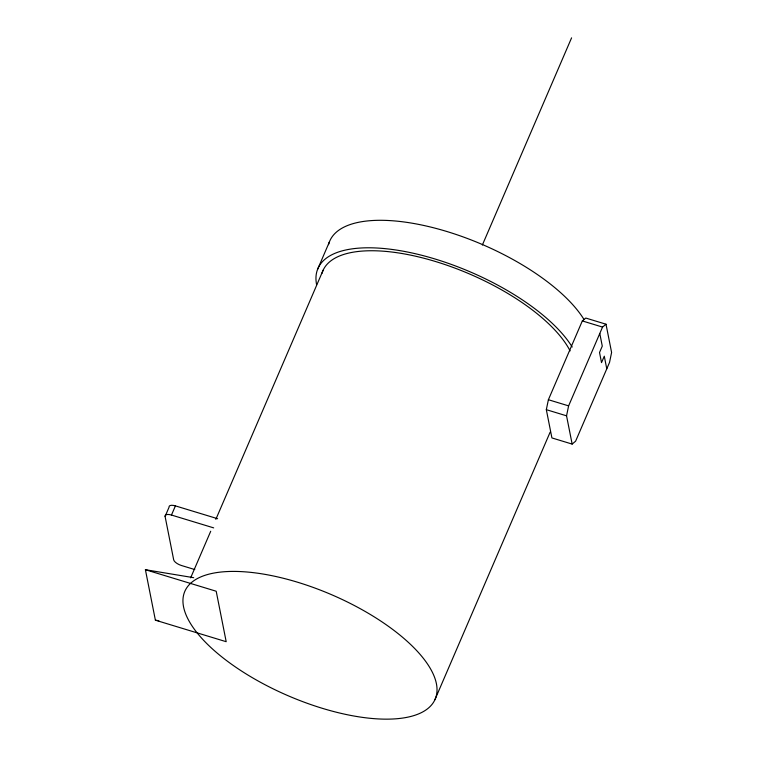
<?xml version="1.0" encoding="UTF-8"?>
<svg xmlns="http://www.w3.org/2000/svg" width="757" height="757" viewBox="0 0 757 757"><rect width="100%" height="100%" fill="white"/><g stroke="black" fill="none" stroke-linecap="round" stroke-linejoin="round"><path stroke-width="1.14" d="M546.327 409.669L548.39 399.724L582.322 320.93L585.776 318.054L606.007 324.204L611.599 352.459L609.536 362.414L575.604 441.199L572.15 444.085L551.919 437.934L546.327 409.669L566.548 415.82L572.15 444.085M566.548 415.82L568.611 405.875L602.544 327.081L606.007 324.204M194.795 569.557L181.462 565.507A7.636 3.075 23.3 0 1 173.684 559.82L165.092 516.425L169.038 507.256A7.636 3.075 23.3 0 1 175.416 505.884L217.619 518.715M165.092 516.425A7.636 3.075 23.3 0 1 171.47 515.044L175.416 505.884M317.495 269.577L329.333 242.089M190.65 577.837L210.711 531.253M215.849 519.34L323.154 270.173M482.36 245.031L571.582 37.85M434.906 699.733A136.279 54.996 23.3 0 0 267.524 574.818A136.279 54.996 23.3 0 0 227.516 661.296A136.279 54.996 23.3 0 0 434.906 699.733L550.15 432.143M145.401 569.709L216.199 591.236L226.192 641.699L155.384 620.172L145.401 569.709L193.697 577.695M155.384 620.172L158.838 620.74M582.322 320.93L602.544 327.081M548.39 399.724L568.611 405.875M171.47 515.044L213.673 527.875M599.781 333.496L602.279 346.11L599.525 352.525L601.522 362.622L604.285 356.206L606.773 368.82M321.952 273.409A136.279 54.996 23.3 0 1 437.792 262.215A136.279 54.996 23.3 0 1 570.106 350.898M316.596 284.632A141.729 57.191 23.3 0 1 418.716 254.522A141.729 57.191 23.3 0 1 572.207 347.028M328.529 244.672A141.729 57.191 23.3 0 1 443.839 230.601A141.729 57.191 23.3 0 1 584.044 319.549"/></g></svg>
